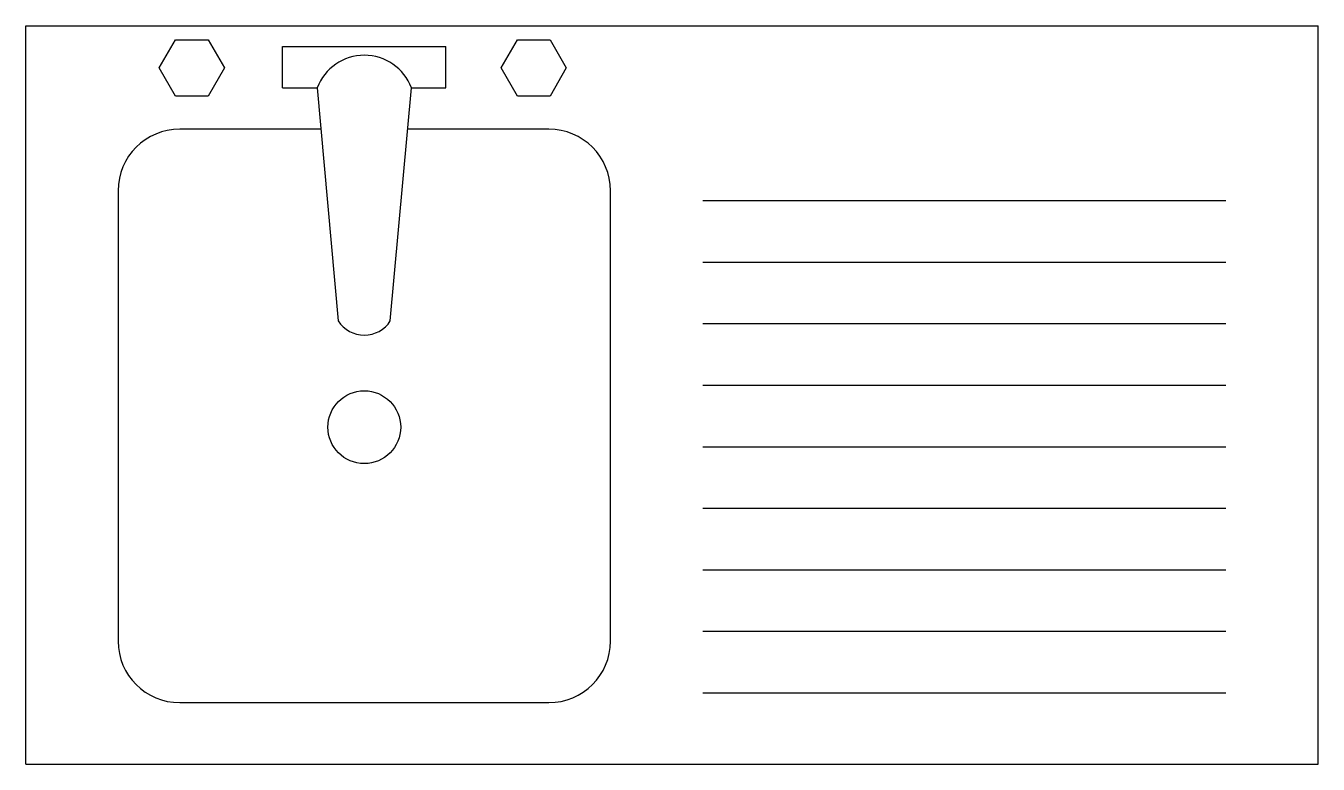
# Model space of a CAD drawing. Header units: inches. Extents: x 299877 to 300822, y 280985 to 281525.
import ezdxf

# ---------------------------------------------------------------- set-up
doc = ezdxf.new("R2010")
doc.units = ezdxf.units.IN
doc.header["$MEASUREMENT"] = 0
doc.layers.add('freecads.com', color=7, linetype='Continuous')

msp = doc.modelspace()

# ---------------------------------------------------------------- linework, layer by layer
at = {"layer": 'freecads.com', "extrusion": (0, 0, -1)}
for p, q in [((299876.79, 280985.28), (299876.79, 281525.28)), ((299876.79, 281525.28), (300821.79, 281525.28)), ((300821.79, 280985.28), (300821.79, 281525.28)), ((299974.31, 281494.49), (299986.24, 281515.15)), ((299986.24, 281515.15), (300010.11, 281515.15)), ((300010.11, 281515.15), (300022.04, 281494.49)), ((300064.56, 281510.2), (300184.02, 281510.2)), ((300064.56, 281480.05), (300064.56, 281510.2)), ((300184.02, 281480.05), (300184.02, 281510.2)), ((300224.29, 281494.49), (300236.22, 281515.15)), ((300236.22, 281515.15), (300260.09, 281515.15)), ((300260.09, 281515.15), (300272.02, 281494.49)), ((299986.24, 281473.82), (299974.31, 281494.49)), ((300022.04, 281494.49), (300010.11, 281473.82)), ((300236.22, 281473.82), (300224.29, 281494.49)), ((300272.02, 281494.49), (300260.09, 281473.82)), ((300064.56, 281480.05), (300089.83, 281480.05)), ((300089.83, 281480.05), (300105.27, 281309.46)), ((300143.31, 281309.46), (300158.78, 281480.05)), ((300158.78, 281480.05), (300184.02, 281480.05)), ((300010.11, 281473.82), (299986.24, 281473.82)), ((300260.09, 281473.82), (300236.22, 281473.82)), ((300092.58, 281449.7), (299989.29, 281449.7)), ((300259.29, 281449.7), (300156.03, 281449.7)), ((299944.29, 281404.7), (299944.29, 281075.28)), ((300304.29, 281075.28), (300304.29, 281404.7)), ((300371.79, 281397.49), (300754.29, 281397.49)), ((300371.79, 281352.49), (300754.29, 281352.49)), ((300371.79, 281307.49), (300754.29, 281307.49)), ((300371.79, 281262.49), (300754.29, 281262.49)), ((300371.79, 281217.49), (300754.29, 281217.49)), ((300371.79, 281172.49), (300754.29, 281172.49)), ((300371.79, 281127.49), (300754.29, 281127.49)), ((300371.79, 281082.49), (300754.29, 281082.49)), ((300371.79, 281037.49), (300754.29, 281037.49)), ((299989.29, 281030.28), (300259.29, 281030.28)), ((299876.79, 280985.28), (300821.79, 280985.28))]:
    msp.add_line(p, q, dxfattribs=at)
at = {"layer": 'freecads.com'}
msp.add_circle((300124.29, 281231.75), 26.61, dxfattribs=at)
for centre, radius, start, end in [((300124.31, 281466.88), 36.9, 20.89966, 159.10034), ((299989.29, 281404.7), 45, 90, 180), ((300259.29, 281404.7), 45, 0, 90), ((300124.29, 281321.69), 22.62, 212.75682, 327.24318), ((299989.29, 281075.28), 45, 180, 270), ((300259.29, 281075.28), 45, 270, 0)]:
    msp.add_arc(centre, radius, start, end, dxfattribs=at)

doc.saveas('drawing.dxf')
